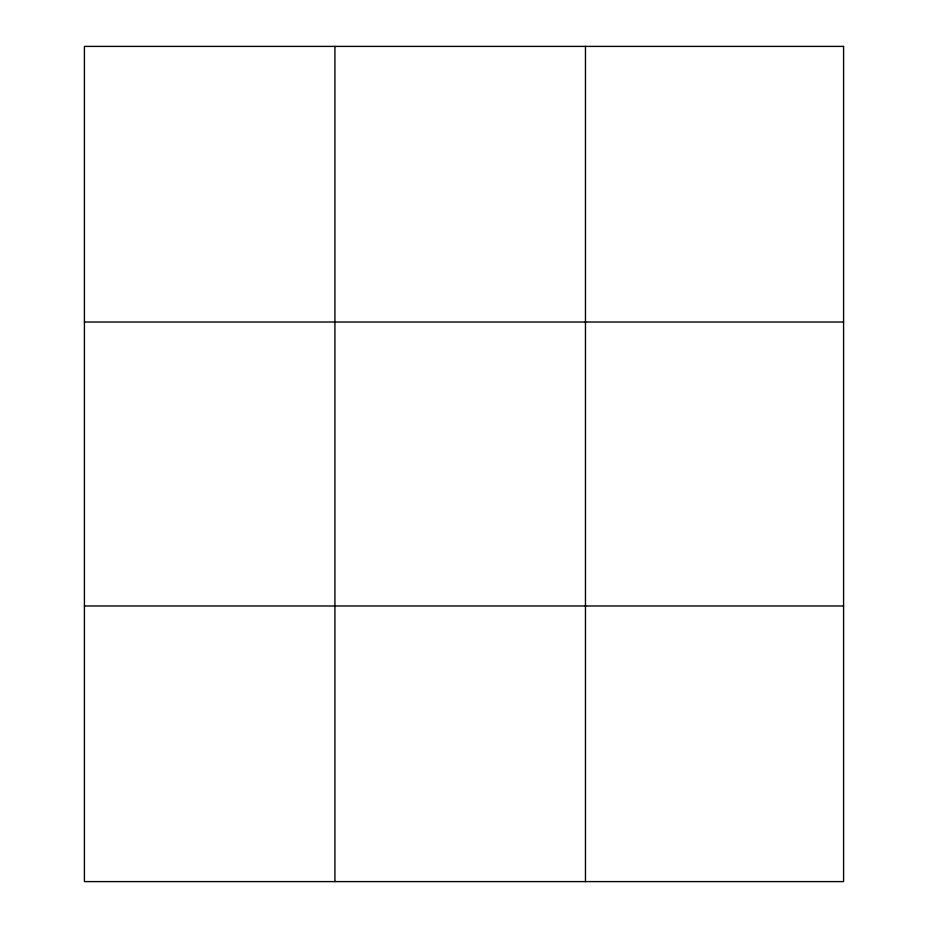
<?xml version="1.0" encoding="UTF-8"?>
<svg xmlns="http://www.w3.org/2000/svg" width="928" height="928" viewBox="0 0 928 928"><rect width="100%" height="100%" fill="white"/><g stroke="black" fill="none" stroke-linecap="round" stroke-linejoin="round"><path stroke-width="1.39" d="M334.938 881.6L334.938 46.4M585.464 881.6L585.464 46.4M84.413 322.016L843.587 322.016M84.413 605.984L843.587 605.984M843.587 46.4L843.587 881.6L84.413 881.6L84.413 46.4L843.587 46.4"/></g></svg>
